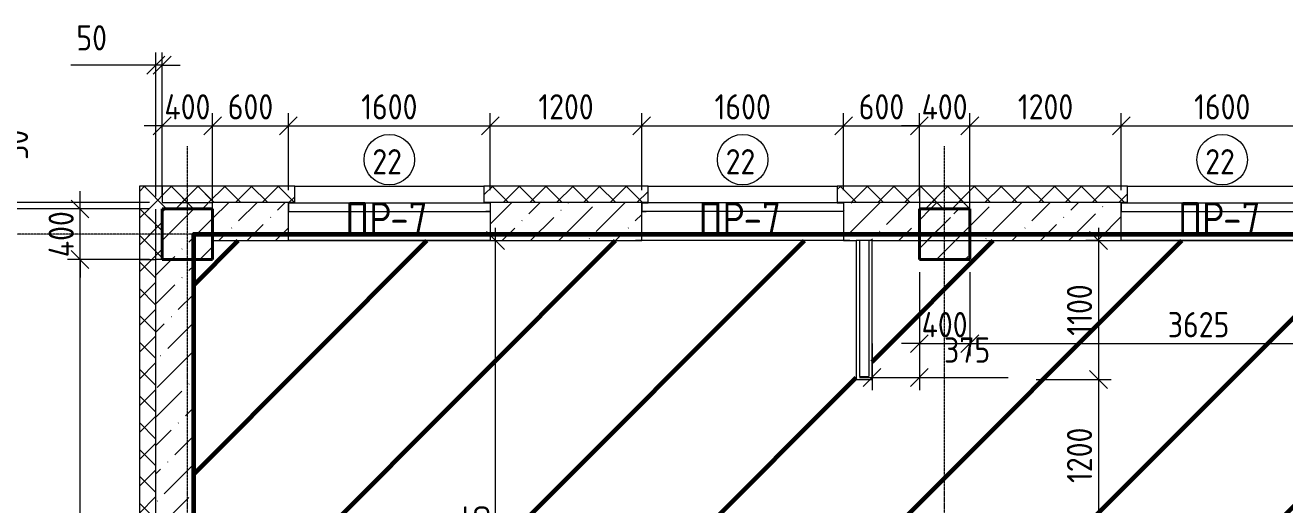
# Model space of a CAD drawing. Header units: millimetres. Extents: x -56773 to 323062, y -262288 to 76460.
# Drawn here: x -20876 to -10895, y -128934 to -125138 of the extents above; entities that cross this region are included whole.
import ezdxf

# ---------------------------------------------------------------- set-up
doc = ezdxf.new("R2010")
doc.units = ezdxf.units.MM
doc.linetypes.add('ADSK_Линия сетки', pattern=[25, 20, -2.5, 0, -2.5])
for name, color, linetype, lineweight in [('1.1)Стяжка керамзит  2 этаж', 5, 'Continuous', 60), ('3.1 Штукатурка внешн стен', 5, 'Continuous', 60), ('_ Окна', 7, 'Continuous', 18), ('Марки', 7, 'Continuous', 20), ('Марки окон', 7, 'Continuous', 20), ('Несущие колонны', 7, 'Continuous', 18), ('Окна', 7, 'Continuous', 9), ('Оси', 7, 'Continuous', 9), ('Размеры', 7, 'Continuous', 9), ('Стены внутренние', 7, 'Continuous', 18), ('Стены наружные', 7, 'Continuous', 18), ('Стены штриховка', 7, 'Continuous', 9)]:
    doc.layers.add(name, color=color, linetype=linetype, lineweight=lineweight)
doc.styles.add('GOST Common_2', font='', dxfattribs={"width": 0.9, "height": 250})
doc.styles.add('GOST Common_3', font='', dxfattribs={"width": 0.9, "height": 200})
doc.styles.get('GOST Common_2').set_extended_font_data('GOST Common')
doc.styles.get('GOST Common_3').set_extended_font_data('GOST Common')
doc.dimstyles.new('ADSK_Основной_2_0', dxfattribs={"dimscale": 304.8, "dimtxt": 201.142999, "dimasz": 0.463911, "dimexe": 0.328084, "dimexo": 0.328084, "dimgap": 0.164042, "dimtad": 1, "dimdec": 3, "dimrnd": 0.001, "dimdsep": 46, "dimtxsty": 'GOST Common_3', "dimblk1": 'OBLIQUE', "dimblk2": 'OBLIQUE', "dimsah": 1, "dimcen": 0.09, "dimdle": 0.328084, "dimazin": 2, "dimtfac": 1, "dimtdec": 4, "dimtix": 1, "dimtmove": 0, "dimatfit": 3, "dimfxl": 1, "dimtvp": 1, "dimtolj": 1, "dimtzin": 0, "dimlwd": 20, "dimlwe": 20, "dimarcsym": 2})
doc.dimstyles.new('ADSK_Основной_2_0_1', dxfattribs={"dimscale": 304.8, "dimtxt": 201.142999, "dimasz": 0.463911, "dimexe": 0.328084, "dimexo": 0.328084, "dimgap": 0.164042, "dimtad": 1, "dimdec": 3, "dimrnd": 0.001, "dimdsep": 46, "dimtxsty": 'GOST Common_3', "dimblk1": 'OBLIQUE', "dimblk2": 'OBLIQUE', "dimsah": 1, "dimcen": 0.09, "dimdle": 0.328084, "dimazin": 2, "dimtfac": 1, "dimtdec": 4, "dimtix": 1, "dimtmove": 1, "dimatfit": 3, "dimfxl": 1, "dimtvp": 1, "dimtolj": 1, "dimtzin": 0, "dimlwd": 20, "dimlwe": 20, "dimarcsym": 2})
doc.dimstyles.new('ADSK_Основной_2_0_2', dxfattribs={"dimscale": 304.8, "dimtxt": 201.142999, "dimasz": 0.463911, "dimexe": 0.328084, "dimexo": 0.328084, "dimgap": 0.164042, "dimtad": 1, "dimdec": 3, "dimrnd": 0.001, "dimdsep": 46, "dimtxsty": 'GOST Common_3', "dimblk1": 'OBLIQUE', "dimblk2": 'OBLIQUE', "dimsah": 1, "dimcen": 0.09, "dimdle": 0.328084, "dimazin": 2, "dimtfac": 1, "dimtdec": 4, "dimtix": 1, "dimtmove": 0, "dimatfit": 3, "dimfxl": 1, "dimtvp": 1, "dimtolj": 1, "dimtzin": 0, "dimlwd": 20, "dimlwe": 20, "dimarcsym": 2})
pattern_1 = [(45, (9.36, -150597.75), (-224.5064, 224.5064), []), (45, (233.87, -150597.75), (-224.5064, 224.5064), [396.875, -79.375, 3.353, -76.022])]
pattern_2 = [(45, (9.36, -150597.75), (84.18955, 308.69595), [396.875, -79.375, 3.353, -76.022])]
pattern_3 = [(45, (9.36, -150597.75), (-106.066, 106.066), []), (135, (9.36, -150597.75), (-106.066, -106.066), [])]

# ---------------------------------------------------------------- blocks, each defined once
blk = doc.blocks.new('ADSK_КолоннаЖБ_Прямоугольная - 400x400 мм-1807142-Кладочный план 3-го этажа')
at = {"layer": 'Несущие колонны', "lineweight": 40}
for p, q in [((-200, 200), (200, 200)), ((-200, -200), (-200, 200)), ((200, 200), (200, -200)), ((200, -200), (-200, -200))]:
    blk.add_line(p, q, dxfattribs=at)
blk = doc.blocks.new('ОКНО L03 _2СТ_RS - ОК-5_1600х2000h-3556607-Кладочный план 3-го этажа')
at = {"layer": '_ Окна'}
for p, q in [((-838.1, -79), (761.9, -79)), ((-838.1, -149), (-838.1, -79)), ((-838.1, -79), (-803.1, -79)), ((-818.1, -79), (-38.1, -79)), ((-38.1, -79), (741.9, -79)), ((761.9, -79), (726.9, -79)), ((761.9, -149), (761.9, -79)), ((-838.1, -149), (761.9, -149)), ((-838.1, -149), (-833.1, -149)), ((-818.1, -149), (-38.1, -149)), ((-38.1, -149), (741.9, -149)), ((761.9, -149), (756.9, -149))]:
    blk.add_line(p, q, dxfattribs=at)
at = {"layer": 'Окна'}
blk.add_line((-888.1, 150), (811.9, 150), dxfattribs=at)
blk = doc.blocks.new('ОКНО L03 _2СТ_RS - ОК-5_1600х2000h-3556615-Кладочный план 3-го этажа')
at = {"layer": '_ Окна'}
for p, q in [((-838.1, 149), (761.9, 149)), ((-838.1, 149), (-838.1, 79)), ((-838.1, 149), (-833.1, 149)), ((-818.1, 149), (-38.1, 149)), ((-38.1, 149), (741.9, 149)), ((761.9, 149), (756.9, 149)), ((761.9, 149), (761.9, 79)), ((-838.1, 79), (761.9, 79)), ((-838.1, 79), (-803.1, 79)), ((-818.1, 79), (-38.1, 79)), ((-38.1, 79), (741.9, 79)), ((761.9, 79), (726.9, 79))]:
    blk.add_line(p, q, dxfattribs=at)
at = {"layer": 'Окна'}
blk.add_line((-888.1, -150), (811.9, -150), dxfattribs=at)
blk = doc.blocks.new('_Oblique')
at = {"color": 0, "linetype": 'ByBlock', "lineweight": -2}
blk.add_line((-0.5, -0.5), (0.5, 0.5), dxfattribs=at)
blk = doc.blocks.new('*D5105')
at = {"layer": 'Defpoints', "color": 0, "transparency": 16777216}
for p in [(-19790.6, -125455), (-19840.6, -126593.2), (-19790.6, -126593.2)]:
    blk.add_point(p, dxfattribs=at)
at = {"layer": 'Размеры', "color": 0, "lineweight": 20, "transparency": 16777216}
for p, q in [((-19840.6, -126493.2), (-19840.6, -125355)), ((-19790.6, -126493.2), (-19790.6, -125355)), ((-19840.6, -125455), (-20514.9, -125455)), ((-19790.6, -125455), (-19840.6, -125455)), ((-19790.6, -125455), (-19649.2, -125455))]:
    blk.add_line(p, q, dxfattribs=at)
at = {"layer": 'Размеры', "color": 0, "lineweight": 20, "transparency": 16777216, "xscale": 141.4, "yscale": 141.4, "zscale": 141.4}
blk.add_blockref('_Oblique', (-19840.6, -125455), dxfattribs=at)
at = {"layer": 'Размеры', "color": 0, "lineweight": 20, "transparency": 16777216, "xscale": 141.4, "yscale": 141.4, "zscale": 141.4, "rotation": 180}
blk.add_blockref('_Oblique', (-19790.6, -125455), dxfattribs=at)
at = {"layer": 'Размеры', "color": 0, "lineweight": 9, "transparency": 16777216, "insert": (-20470.5, -125138.3), "char_height": 200, "width": 302.737, "attachment_point": 1, "line_spacing_factor": 1.022761, "style": 'GOST Common_3'}
blk.add_mtext('\\A1;50', dxfattribs=at)
blk = doc.blocks.new('*D5106')
at = {"layer": 'Defpoints', "color": 0, "transparency": 16777216}
for p in [(-19390.6, -125934.5), (-19390.6, -126542.8), (-19790.6, -126593.2)]:
    blk.add_point(p, dxfattribs=at)
at = {"layer": 'Размеры', "color": 0, "lineweight": 20, "transparency": 16777216}
for p, q in [((-19790.6, -126493.2), (-19790.6, -125834.5)), ((-19390.6, -126442.8), (-19390.6, -125834.5)), ((-19790.6, -125934.5), (-19932, -125934.5)), ((-19790.6, -125934.5), (-19390.6, -125934.5)), ((-19390.6, -125934.5), (-19249.2, -125934.5))]:
    blk.add_line(p, q, dxfattribs=at)
at = {"layer": 'Размеры', "color": 0, "lineweight": 20, "transparency": 16777216, "xscale": 141.4, "yscale": 141.4, "zscale": 141.4}
blk.add_blockref('_Oblique', (-19790.6, -125934.5), dxfattribs=at)
at = {"layer": 'Размеры', "color": 0, "lineweight": 20, "transparency": 16777216, "xscale": 141.4, "yscale": 141.4, "zscale": 141.4, "rotation": 180}
blk.add_blockref('_Oblique', (-19390.6, -125934.5), dxfattribs=at)
at = {"layer": 'Размеры', "color": 0, "lineweight": 9, "transparency": 16777216, "insert": (-19590.6, -125784.5), "char_height": 200, "width": 474.561, "attachment_point": 5, "style": 'GOST Common_3'}
blk.add_mtext('\\A1;400', dxfattribs=at)
blk = doc.blocks.new('*D5107')
at = {"layer": 'Defpoints', "color": 0, "transparency": 16777216}
for p in [(-18790.6, -125934.5), (-19390.6, -126542.8), (-18790.6, -126543.8)]:
    blk.add_point(p, dxfattribs=at)
at = {"layer": 'Размеры', "color": 0, "lineweight": 20, "transparency": 16777216}
for p, q in [((-19390.6, -126442.8), (-19390.6, -125834.5)), ((-18790.6, -126443.8), (-18790.6, -125834.5)), ((-19490.6, -125934.5), (-18690.6, -125934.5))]:
    blk.add_line(p, q, dxfattribs=at)
at = {"layer": 'Размеры', "color": 0, "lineweight": 20, "transparency": 16777216, "xscale": 141.4, "yscale": 141.4, "zscale": 141.4, "rotation": 180}
blk.add_blockref('_Oblique', (-19390.6, -125934.5), dxfattribs=at)
at = {"layer": 'Размеры', "color": 0, "lineweight": 20, "transparency": 16777216, "xscale": 141.4, "yscale": 141.4, "zscale": 141.4}
blk.add_blockref('_Oblique', (-18790.6, -125934.5), dxfattribs=at)
at = {"layer": 'Размеры', "color": 0, "lineweight": 9, "transparency": 16777216, "insert": (-19090.6, -125784.5), "char_height": 200, "width": 454.106, "attachment_point": 5, "style": 'GOST Common_3'}
blk.add_mtext('\\A1;600', dxfattribs=at)
blk = doc.blocks.new('*D5108')
at = {"layer": 'Defpoints', "color": 0, "transparency": 16777216}
for p in [(-17190.6, -125934.5), (-18790.6, -126543.8), (-17190.6, -126543.8)]:
    blk.add_point(p, dxfattribs=at)
at = {"layer": 'Размеры', "color": 0, "lineweight": 20, "transparency": 16777216}
for p, q in [((-18790.6, -126443.8), (-18790.6, -125834.5)), ((-17190.6, -126443.8), (-17190.6, -125834.5)), ((-18890.6, -125934.5), (-17090.6, -125934.5))]:
    blk.add_line(p, q, dxfattribs=at)
at = {"layer": 'Размеры', "color": 0, "lineweight": 20, "transparency": 16777216, "xscale": 141.4, "yscale": 141.4, "zscale": 141.4, "rotation": 180}
blk.add_blockref('_Oblique', (-18790.6, -125934.5), dxfattribs=at)
at = {"layer": 'Размеры', "color": 0, "lineweight": 20, "transparency": 16777216, "xscale": 141.4, "yscale": 141.4, "zscale": 141.4}
blk.add_blockref('_Oblique', (-17190.6, -125934.5), dxfattribs=at)
at = {"layer": 'Размеры', "color": 0, "lineweight": 9, "transparency": 16777216, "insert": (-17990.6, -125784.5), "char_height": 200, "width": 560.473, "attachment_point": 5, "style": 'GOST Common_3'}
blk.add_mtext('\\A1;1600', dxfattribs=at)
blk = doc.blocks.new('*D5109')
at = {"layer": 'Defpoints', "color": 0, "transparency": 16777216}
for p in [(-15990.6, -125934.5), (-17190.6, -126543.8), (-15990.6, -126543.8)]:
    blk.add_point(p, dxfattribs=at)
at = {"layer": 'Размеры', "color": 0, "lineweight": 20, "transparency": 16777216}
for p, q in [((-17190.6, -126443.8), (-17190.6, -125834.5)), ((-15990.6, -126443.8), (-15990.6, -125834.5)), ((-17290.6, -125934.5), (-15890.6, -125934.5))]:
    blk.add_line(p, q, dxfattribs=at)
at = {"layer": 'Размеры', "color": 0, "lineweight": 20, "transparency": 16777216, "xscale": 141.4, "yscale": 141.4, "zscale": 141.4, "rotation": 180}
blk.add_blockref('_Oblique', (-17190.6, -125934.5), dxfattribs=at)
at = {"layer": 'Размеры', "color": 0, "lineweight": 20, "transparency": 16777216, "xscale": 141.4, "yscale": 141.4, "zscale": 141.4}
blk.add_blockref('_Oblique', (-15990.6, -125934.5), dxfattribs=at)
at = {"layer": 'Размеры', "color": 0, "lineweight": 9, "transparency": 16777216, "insert": (-16590.6, -125784.5), "char_height": 200, "width": 560.473, "attachment_point": 5, "style": 'GOST Common_3'}
blk.add_mtext('\\A1;1200', dxfattribs=at)
blk = doc.blocks.new('*D5110')
at = {"layer": 'Defpoints', "color": 0, "transparency": 16777216}
for p in [(-14390.6, -125934.5), (-15990.6, -126543.8), (-14390.6, -126543.8)]:
    blk.add_point(p, dxfattribs=at)
at = {"layer": 'Размеры', "color": 0, "lineweight": 20, "transparency": 16777216}
for p, q in [((-15990.6, -126443.8), (-15990.6, -125834.5)), ((-14390.6, -126443.8), (-14390.6, -125834.5)), ((-16090.6, -125934.5), (-14290.6, -125934.5))]:
    blk.add_line(p, q, dxfattribs=at)
at = {"layer": 'Размеры', "color": 0, "lineweight": 20, "transparency": 16777216, "xscale": 141.4, "yscale": 141.4, "zscale": 141.4, "rotation": 180}
blk.add_blockref('_Oblique', (-15990.6, -125934.5), dxfattribs=at)
at = {"layer": 'Размеры', "color": 0, "lineweight": 20, "transparency": 16777216, "xscale": 141.4, "yscale": 141.4, "zscale": 141.4}
blk.add_blockref('_Oblique', (-14390.6, -125934.5), dxfattribs=at)
at = {"layer": 'Размеры', "color": 0, "lineweight": 9, "transparency": 16777216, "insert": (-15190.6, -125784.5), "char_height": 200, "width": 560.473, "attachment_point": 5, "style": 'GOST Common_3'}
blk.add_mtext('\\A1;1600', dxfattribs=at)
blk = doc.blocks.new('*D5111')
at = {"layer": 'Defpoints', "color": 0, "transparency": 16777216}
for p in [(-13790.6, -125934.5), (-14390.6, -126543.8), (-13790.6, -126592.8)]:
    blk.add_point(p, dxfattribs=at)
at = {"layer": 'Размеры', "color": 0, "lineweight": 20, "transparency": 16777216}
for p, q in [((-14390.6, -126443.8), (-14390.6, -125834.5)), ((-13790.6, -126492.8), (-13790.6, -125834.5)), ((-14490.6, -125934.5), (-13690.6, -125934.5))]:
    blk.add_line(p, q, dxfattribs=at)
at = {"layer": 'Размеры', "color": 0, "lineweight": 20, "transparency": 16777216, "xscale": 141.4, "yscale": 141.4, "zscale": 141.4, "rotation": 180}
blk.add_blockref('_Oblique', (-14390.6, -125934.5), dxfattribs=at)
at = {"layer": 'Размеры', "color": 0, "lineweight": 20, "transparency": 16777216, "xscale": 141.4, "yscale": 141.4, "zscale": 141.4}
blk.add_blockref('_Oblique', (-13790.6, -125934.5), dxfattribs=at)
at = {"layer": 'Размеры', "color": 0, "lineweight": 9, "transparency": 16777216, "insert": (-14090.6, -125784.5), "char_height": 200, "width": 454.106, "attachment_point": 5, "style": 'GOST Common_3'}
blk.add_mtext('\\A1;600', dxfattribs=at)
blk = doc.blocks.new('*D5112')
at = {"layer": 'Defpoints', "color": 0, "transparency": 16777216}
for p in [(-13390.6, -125934.5), (-13790.6, -126592.8), (-13390.6, -126592.8)]:
    blk.add_point(p, dxfattribs=at)
at = {"layer": 'Размеры', "color": 0, "lineweight": 20, "transparency": 16777216}
for p, q in [((-13790.6, -126492.8), (-13790.6, -125834.5)), ((-13390.6, -126492.8), (-13390.6, -125834.5)), ((-13790.6, -125934.5), (-13932, -125934.5)), ((-13790.6, -125934.5), (-13390.6, -125934.5)), ((-13390.6, -125934.5), (-13249.2, -125934.5))]:
    blk.add_line(p, q, dxfattribs=at)
at = {"layer": 'Размеры', "color": 0, "lineweight": 20, "transparency": 16777216, "xscale": 141.4, "yscale": 141.4, "zscale": 141.4}
blk.add_blockref('_Oblique', (-13790.6, -125934.5), dxfattribs=at)
at = {"layer": 'Размеры', "color": 0, "lineweight": 20, "transparency": 16777216, "xscale": 141.4, "yscale": 141.4, "zscale": 141.4, "rotation": 180}
blk.add_blockref('_Oblique', (-13390.6, -125934.5), dxfattribs=at)
at = {"layer": 'Размеры', "color": 0, "lineweight": 9, "transparency": 16777216, "insert": (-13590.6, -125784.5), "char_height": 200, "width": 474.561, "attachment_point": 5, "style": 'GOST Common_3'}
blk.add_mtext('\\A1;400', dxfattribs=at)
blk = doc.blocks.new('*D5113')
at = {"layer": 'Defpoints', "color": 0, "transparency": 16777216}
for p in [(-12190.6, -125934.5), (-12190.6, -126543.8), (-13390.6, -126592.8)]:
    blk.add_point(p, dxfattribs=at)
at = {"layer": 'Размеры', "color": 0, "lineweight": 20, "transparency": 16777216}
for p, q in [((-13390.6, -126492.8), (-13390.6, -125834.5)), ((-12190.6, -126443.8), (-12190.6, -125834.5)), ((-13490.6, -125934.5), (-12090.6, -125934.5))]:
    blk.add_line(p, q, dxfattribs=at)
at = {"layer": 'Размеры', "color": 0, "lineweight": 20, "transparency": 16777216, "xscale": 141.4, "yscale": 141.4, "zscale": 141.4, "rotation": 180}
blk.add_blockref('_Oblique', (-13390.6, -125934.5), dxfattribs=at)
at = {"layer": 'Размеры', "color": 0, "lineweight": 20, "transparency": 16777216, "xscale": 141.4, "yscale": 141.4, "zscale": 141.4}
blk.add_blockref('_Oblique', (-12190.6, -125934.5), dxfattribs=at)
at = {"layer": 'Размеры', "color": 0, "lineweight": 9, "transparency": 16777216, "insert": (-12790.6, -125784.5), "char_height": 200, "width": 560.473, "attachment_point": 5, "style": 'GOST Common_3'}
blk.add_mtext('\\A1;1200', dxfattribs=at)
blk = doc.blocks.new('*D5114')
at = {"layer": 'Defpoints', "color": 0, "transparency": 16777216}
for p in [(-10590.6, -125934.5), (-12190.6, -126543.8), (-10590.6, -126543.8)]:
    blk.add_point(p, dxfattribs=at)
at = {"layer": 'Размеры', "color": 0, "lineweight": 20, "transparency": 16777216}
for p, q in [((-12190.6, -126443.8), (-12190.6, -125834.5)), ((-10590.6, -126443.8), (-10590.6, -125834.5)), ((-12290.6, -125934.5), (-10490.6, -125934.5))]:
    blk.add_line(p, q, dxfattribs=at)
at = {"layer": 'Размеры', "color": 0, "lineweight": 20, "transparency": 16777216, "xscale": 141.4, "yscale": 141.4, "zscale": 141.4, "rotation": 180}
blk.add_blockref('_Oblique', (-12190.6, -125934.5), dxfattribs=at)
at = {"layer": 'Размеры', "color": 0, "lineweight": 20, "transparency": 16777216, "xscale": 141.4, "yscale": 141.4, "zscale": 141.4}
blk.add_blockref('_Oblique', (-10590.6, -125934.5), dxfattribs=at)
at = {"layer": 'Размеры', "color": 0, "lineweight": 9, "transparency": 16777216, "insert": (-11390.6, -125784.5), "char_height": 200, "width": 560.473, "attachment_point": 5, "style": 'GOST Common_3'}
blk.add_mtext('\\A1;1600', dxfattribs=at)
blk = doc.blocks.new('*D5142')
at = {"layer": 'Defpoints', "color": 0, "transparency": 16777216}
for p in [(-20441.2, -126992.8), (-19790.6, -126992.8), (-20541.2, -135792.8)]:
    blk.add_point(p, dxfattribs=at)
at = {"layer": 'Размеры', "color": 0, "lineweight": 20, "transparency": 16777216}
for p, q in [((-20441.2, -135892.8), (-20441.2, -126892.8)), ((-19890.6, -126992.8), (-20541.2, -126992.8)), ((-20441.2, -135792.8), (-20341.2, -135792.8))]:
    blk.add_line(p, q, dxfattribs=at)
at = {"layer": 'Размеры', "color": 0, "lineweight": 20, "transparency": 16777216, "xscale": 141.4, "yscale": 141.4, "zscale": 141.4}
for p, rotation in [((-20441.2, -126992.8), 90), ((-20441.2, -135792.8), 270)]:
    blk.add_blockref('_Oblique', p, dxfattribs=dict(at, rotation=rotation))
at = {"layer": 'Размеры', "color": 0, "lineweight": 9, "transparency": 16777216, "insert": (-20591.2, -131392.8), "char_height": 200, "width": 605.475, "attachment_point": 5, "rotation": 90, "style": 'GOST Common_3'}
blk.add_mtext('\\A1;8800', dxfattribs=at)
blk = doc.blocks.new('*D5143')
at = {"layer": 'Defpoints', "color": 0, "transparency": 16777216}
for p in [(-20441.2, -126592.8), (-19790.6, -126592.8), (-19790.6, -126992.8)]:
    blk.add_point(p, dxfattribs=at)
at = {"layer": 'Размеры', "color": 0, "lineweight": 20, "transparency": 16777216}
for p, q in [((-20441.2, -126592.8), (-20441.2, -126451.4)), ((-19890.6, -126592.8), (-20541.2, -126592.8)), ((-20441.2, -126992.8), (-20441.2, -126592.8)), ((-19890.6, -126992.8), (-20541.2, -126992.8)), ((-20441.2, -126992.8), (-20441.2, -127134.2))]:
    blk.add_line(p, q, dxfattribs=at)
at = {"layer": 'Размеры', "color": 0, "lineweight": 20, "transparency": 16777216, "xscale": 141.4, "yscale": 141.4, "zscale": 141.4}
for p, rotation in [((-20441.2, -126592.8), 270), ((-20441.2, -126992.8), 90)]:
    blk.add_blockref('_Oblique', p, dxfattribs=dict(at, rotation=rotation))
at = {"layer": 'Размеры', "color": 0, "lineweight": 9, "transparency": 16777216, "insert": (-20591.2, -126792.8), "char_height": 200, "width": 474.561, "attachment_point": 5, "rotation": 90, "style": 'GOST Common_3'}
blk.add_mtext('\\A1;400', dxfattribs=at)
blk = doc.blocks.new('*D5144')
at = {"layer": 'Defpoints', "color": 0, "transparency": 16777216}
for p in [(-21115.8, -126542.8), (-19790.6, -126542.8), (-19790.6, -126592.8)]:
    blk.add_point(p, dxfattribs=at)
at = {"layer": 'Размеры', "color": 0, "lineweight": 20, "transparency": 16777216}
for p, q in [((-21115.8, -126542.8), (-21115.8, -126240.2)), ((-19890.6, -126542.8), (-21215.8, -126542.8)), ((-21115.8, -126592.8), (-21115.8, -126542.8)), ((-19890.6, -126592.8), (-21215.8, -126592.8)), ((-21115.8, -126592.8), (-21115.8, -126734.2))]:
    blk.add_line(p, q, dxfattribs=at)
at = {"layer": 'Размеры', "color": 0, "lineweight": 20, "transparency": 16777216, "xscale": 141.4, "yscale": 141.4, "zscale": 141.4}
for p, rotation in [((-21115.8, -126542.8), 270), ((-21115.8, -126592.8), 90)]:
    blk.add_blockref('_Oblique', p, dxfattribs=dict(at, rotation=rotation))
at = {"layer": 'Размеры', "color": 0, "lineweight": 9, "transparency": 16777216, "insert": (-21053.4, -126208.2), "char_height": 200, "width": 302.737, "attachment_point": 1, "rotation": 90, "line_spacing_factor": 1.022761, "style": 'GOST Common_3'}
blk.add_mtext('\\A1;50', dxfattribs=at)
blk = doc.blocks.new('*D5326')
at = {"layer": 'Defpoints', "color": 0, "transparency": 16777216}
for p in [(-12271.5, -126842.8), (-12965.6, -127942.8), (-12371.5, -127942.8)]:
    blk.add_point(p, dxfattribs=at)
at = {"layer": 'Размеры', "color": 0, "lineweight": 20, "transparency": 16777216}
for p, q in [((-12371.5, -126742.8), (-12371.5, -128042.8)), ((-12371.5, -126842.8), (-12471.5, -126842.8)), ((-12865.6, -127942.8), (-12271.5, -127942.8))]:
    blk.add_line(p, q, dxfattribs=at)
at = {"layer": 'Размеры', "color": 0, "lineweight": 20, "transparency": 16777216, "xscale": 141.4, "yscale": 141.4, "zscale": 141.4}
for p, rotation in [((-12371.5, -126842.8), 90), ((-12371.5, -127942.8), 270)]:
    blk.add_blockref('_Oblique', p, dxfattribs=dict(at, rotation=rotation))
at = {"layer": 'Размеры', "color": 0, "lineweight": 9, "transparency": 16777216, "insert": (-12521.5, -127392.8), "char_height": 200, "width": 515.472, "attachment_point": 5, "rotation": 90, "style": 'GOST Common_3'}
blk.add_mtext('\\A1;1100', dxfattribs=at)
blk = doc.blocks.new('*D5327')
at = {"layer": 'Defpoints', "color": 0, "transparency": 16777216}
for p in [(-12965.6, -127942.8), (-12965.6, -129142.8), (-12371.5, -129142.8)]:
    blk.add_point(p, dxfattribs=at)
at = {"layer": 'Размеры', "color": 0, "lineweight": 20, "transparency": 16777216}
for p, q in [((-12371.5, -127842.8), (-12371.5, -129242.8)), ((-12865.6, -127942.8), (-12271.5, -127942.8)), ((-12865.6, -129142.8), (-12271.5, -129142.8))]:
    blk.add_line(p, q, dxfattribs=at)
at = {"layer": 'Размеры', "color": 0, "lineweight": 20, "transparency": 16777216, "xscale": 141.4, "yscale": 141.4, "zscale": 141.4}
for p, rotation in [((-12371.5, -127942.8), 90), ((-12371.5, -129142.8), 270)]:
    blk.add_blockref('_Oblique', p, dxfattribs=dict(at, rotation=rotation))
at = {"layer": 'Размеры', "color": 0, "lineweight": 9, "transparency": 16777216, "insert": (-12521.5, -128542.8), "char_height": 200, "width": 560.473, "attachment_point": 5, "rotation": 90, "style": 'GOST Common_3'}
blk.add_mtext('\\A1;1200', dxfattribs=at)
blk = doc.blocks.new('*D5352')
at = {"layer": 'Defpoints', "color": 0, "transparency": 16777216}
for p in [(-13790.6, -126992.8), (-14165.6, -127558.8), (-13790.6, -127926.3)]:
    blk.add_point(p, dxfattribs=at)
at = {"layer": 'Размеры', "color": 0, "lineweight": 20, "transparency": 16777216}
for p, q in [((-13790.6, -127092.8), (-13790.6, -128026.3)), ((-14165.6, -127658.8), (-14165.6, -128026.3)), ((-14265.6, -127926.3), (-13790.6, -127926.3)), ((-13790.6, -127926.3), (-13086.4, -127926.3))]:
    blk.add_line(p, q, dxfattribs=at)
at = {"layer": 'Размеры', "color": 0, "lineweight": 20, "transparency": 16777216, "xscale": 141.4, "yscale": 141.4, "zscale": 141.4, "rotation": 180}
blk.add_blockref('_Oblique', (-14165.6, -127926.3), dxfattribs=at)
at = {"layer": 'Размеры', "color": 0, "lineweight": 20, "transparency": 16777216, "xscale": 141.4, "yscale": 141.4, "zscale": 141.4}
blk.add_blockref('_Oblique', (-13790.6, -127926.3), dxfattribs=at)
at = {"layer": 'Размеры', "color": 0, "lineweight": 9, "transparency": 16777216, "insert": (-13594.9, -127609.7), "char_height": 200, "width": 454.106, "attachment_point": 1, "line_spacing_factor": 1.022761, "style": 'GOST Common_3'}
blk.add_mtext('\\A1;375', dxfattribs=at)
blk = doc.blocks.new('*D5353')
at = {"layer": 'Defpoints', "color": 0, "transparency": 16777216}
for p in [(-13790.6, -126992.8), (-13390.6, -126992.8), (-13390.6, -127658.8)]:
    blk.add_point(p, dxfattribs=at)
at = {"layer": 'Размеры', "color": 0, "lineweight": 20, "transparency": 16777216}
for p, q in [((-13790.6, -127092.8), (-13790.6, -127758.8)), ((-13390.6, -127092.8), (-13390.6, -127758.8)), ((-13790.6, -127658.8), (-13932, -127658.8)), ((-13790.6, -127658.8), (-13390.6, -127658.8)), ((-13390.6, -127658.8), (-13249.2, -127658.8))]:
    blk.add_line(p, q, dxfattribs=at)
at = {"layer": 'Размеры', "color": 0, "lineweight": 20, "transparency": 16777216, "xscale": 141.4, "yscale": 141.4, "zscale": 141.4}
blk.add_blockref('_Oblique', (-13790.6, -127658.8), dxfattribs=at)
at = {"layer": 'Размеры', "color": 0, "lineweight": 20, "transparency": 16777216, "xscale": 141.4, "yscale": 141.4, "zscale": 141.4, "rotation": 180}
blk.add_blockref('_Oblique', (-13390.6, -127658.8), dxfattribs=at)
at = {"layer": 'Размеры', "color": 0, "lineweight": 9, "transparency": 16777216, "insert": (-13590.6, -127508.8), "char_height": 200, "width": 474.561, "attachment_point": 5, "style": 'GOST Common_3'}
blk.add_mtext('\\A1;400', dxfattribs=at)
blk = doc.blocks.new('*D5354')
at = {"layer": 'Defpoints', "color": 0, "transparency": 16777216}
for p in [(-13390.6, -126992.8), (-9765.6, -127558.8), (-9765.6, -127658.8)]:
    blk.add_point(p, dxfattribs=at)
at = {"layer": 'Размеры', "color": 0, "lineweight": 20, "transparency": 16777216}
for p, q in [((-13390.6, -127092.8), (-13390.6, -127758.8)), ((-13490.6, -127658.8), (-9665.6, -127658.8)), ((-9765.6, -127658.8), (-9765.6, -127758.8))]:
    blk.add_line(p, q, dxfattribs=at)
at = {"layer": 'Размеры', "color": 0, "lineweight": 20, "transparency": 16777216, "xscale": 141.4, "yscale": 141.4, "zscale": 141.4, "rotation": 180}
blk.add_blockref('_Oblique', (-13390.6, -127658.8), dxfattribs=at)
at = {"layer": 'Размеры', "color": 0, "lineweight": 20, "transparency": 16777216, "xscale": 141.4, "yscale": 141.4, "zscale": 141.4}
blk.add_blockref('_Oblique', (-9765.6, -127658.8), dxfattribs=at)
at = {"layer": 'Размеры', "color": 0, "lineweight": 9, "transparency": 16777216, "insert": (-11578.1, -127508.8), "char_height": 200, "width": 605.475, "attachment_point": 5, "style": 'GOST Common_3'}
blk.add_mtext('\\A1;3625', dxfattribs=at)
blk = doc.blocks.new('*D5569')
at = {"layer": 'Defpoints', "color": 0, "transparency": 16777216}
for p in [(-17248.8, -126842.8), (-17148.8, -126842.8), (-16765.6, -131517.8)]:
    blk.add_point(p, dxfattribs=at)
at = {"layer": 'Размеры', "color": 0, "lineweight": 20, "transparency": 16777216}
for p, q in [((-17148.8, -131617.8), (-17148.8, -126742.8)), ((-17148.8, -126842.8), (-17048.8, -126842.8)), ((-16865.6, -131517.8), (-17248.8, -131517.8))]:
    blk.add_line(p, q, dxfattribs=at)
at = {"layer": 'Размеры', "color": 0, "lineweight": 20, "transparency": 16777216, "xscale": 141.4, "yscale": 141.4, "zscale": 141.4}
for p, rotation in [((-17148.8, -126842.8), 90), ((-17148.8, -131517.8), 270)]:
    blk.add_blockref('_Oblique', p, dxfattribs=dict(at, rotation=rotation))
at = {"layer": 'Размеры', "color": 0, "lineweight": 9, "transparency": 16777216, "insert": (-17298.8, -129180.3), "char_height": 200, "width": 625.93, "attachment_point": 5, "rotation": 90, "style": 'GOST Common_3'}
blk.add_mtext('\\A1;4675', dxfattribs=at)
blk = doc.blocks.new('М_окна1 - Маркировка типоразмера-1510237-Кладочный план 3-го этажа')
at = {"layer": 'Марки окон'}
blk.add_circle((0, 0), 2, dxfattribs=at)

msp = doc.modelspace()

# ---------------------------------------------------------------- hatches: boundary and pattern name
at = {"layer": '1.1)Стяжка керамзит  2 этаж', "transparency": 33554687}
h = msp.add_hatch(dxfattribs=at)
h.set_pattern_fill('ANSI31', color=5, scale=333)
h.paths.add_polyline_path([(-9765.6385, -134417.7816), (-9640.6385, -134417.7816), (-9640.6385, -134517.7816), (-8915.6385, -134517.7816), (-8915.6385, -137897.8439), (-3240.6385, -137897.8439), (-3240.6385, -136842.7816), (-3240.6385, -135992.7816), (-3390.6385, -135992.7816), (-3390.6385, -135592.7816), (-3240.6385, -135592.7816), (-3240.6385, -134692.7816), (-3240.6385, -133042.7816), (-3240.6385, -132192.7816), (-3390.6385, -132192.7816), (-3390.6385, -131792.7816), (-3240.6385, -131792.7816), (-3240.6385, -131192.7816), (-3240.6385, -129942.7816), (-3240.6385, -129867.7816), (-7390.6385, -129867.7816), (-7390.6385, -129742.7816), (-3240.6385, -129742.7816), (-3240.6385, -126992.7816), (-3390.6385, -126992.7816), (-3390.6385, -126842.7816), (-3990.6385, -126842.7816), (-5640.6385, -126842.7816), (-6790.6385, -126842.7816), (-8440.6385, -126842.7816), (-8915.6385, -126842.7816), (-8915.6385, -127667.7816), (-9640.6385, -127667.7816), (-9640.6385, -127792.7816), (-9765.6385, -127792.7816), (-9765.6385, -126842.7816), (-10590.6385, -126842.7816), (-12240.6385, -126842.7816), (-13390.6385, -126842.7816), (-13390.6385, -126992.7816), (-13790.6385, -126992.7816), (-13790.6385, -126842.7816), (-14165.6385, -126842.7816), (-14165.6385, -127942.7816), (-14290.6385, -127942.7816), (-14290.6385, -126842.7816), (-14390.6385, -126842.7816), (-16040.6385, -126842.7816), (-17190.6385, -126842.7816), (-18840.6385, -126842.7816), (-19390.6385, -126842.7816), (-19390.6385, -126992.7816), (-19540.6385, -126992.7816), (-19540.6385, -131892.7816), (-16765.6385, -131892.7816), (-16765.6385, -131517.7816), (-14290.6385, -131517.7816), (-14290.6385, -129142.7816), (-14165.6385, -129142.7816), (-14165.6385, -131717.7816), (-12890.6385, -131717.7816), (-12890.6385, -133342.7816), (-13015.6385, -133342.7816), (-13015.6385, -133017.7816), (-14290.6385, -133017.7816), (-14290.6385, -132017.7816), (-16690.6385, -132017.7816), (-16690.6385, -132542.7816), (-16690.6385, -133542.7816), (-16690.6385, -134442.7816), (-16690.6385, -135442.7816), (-16690.6385, -135792.7816), (-13015.6385, -135792.7816), (-13015.6385, -134892.7816), (-12890.6385, -134892.7816), (-12890.6385, -135792.7816), (-12890.6385, -136917.7816), (-13090.6385, -136917.7816), (-13090.6385, -135992.7816), (-15790.6385, -135992.7816), (-15790.6385, -137792.7816), (-15790.6385, -137897.8439), (-11060.9949, -137897.8439), (-9765.6385, -137897.8439), (-9765.6385, -137817.7816), (-9765.6385, -137217.7816)])
h.paths.add_polyline_path([(-9765.6385, -132967.7816), (-9765.6385, -128992.7816), (-9640.6385, -128992.7816), (-9640.6385, -129117.7816), (-8915.6385, -129117.7816), (-8915.6385, -129742.7816), (-8390.6385, -129742.7816), (-8390.6385, -129867.7816), (-8915.6385, -129867.7816), (-8915.6385, -132867.7816), (-9640.6385, -132867.7816), (-9640.6385, -132967.7816)], flags=16)
h.paths.add_polyline_path([(-9665.6385, -129017.7816), (-9665.6385, -129142.7816), (-9640.6385, -129142.7816), (-9640.6385, -129117.7816)], flags=0)
h.paths.add_polyline_path([(-8415.6385, -129842.7816), (-8940.6385, -129842.7816), (-8940.6385, -129867.7816), (-8915.6385, -129867.7816)], flags=0)
h.paths.add_polyline_path([(-9640.6385, -132792.7816), (-9640.6385, -130067.7816), (-9640.6385, -130042.7816), (-8990.6385, -130042.7816), (-8990.6385, -132792.7816)], flags=0)
h.paths.add_polyline_path([(-9390.6385, -132192.7816), (-9390.6385, -131792.7816), (-8990.6385, -131792.7816), (-8990.6385, -132192.7816)], flags=0)
h.paths.add_polyline_path([(-9640.6385, -129992.7816), (-9640.6385, -129192.7816), (-8990.6385, -129192.7816), (-8990.6385, -129992.7816)], flags=0)
h.paths.add_polyline_path([(-8915.6385, -129742.7816), (-8415.6385, -129767.7816), (-8940.6385, -129767.7816), (-8940.6385, -129742.7816)], flags=0)
at = {"layer": 'Несущие колонны', "lineweight": 9}
h = msp.add_hatch(dxfattribs=at)
h.set_pattern_fill('FP_1', color=256, style=0, pattern_type=2)
h.set_pattern_definition(pattern_1)
h.paths.add_polyline_path([(-19790.6385, -126992.7816), (-19390.6385, -126992.7816), (-19390.6385, -126592.7816), (-19790.6385, -126592.7816)])
h = msp.add_hatch(dxfattribs=at)
h.set_pattern_fill('FP_1', color=256, style=0, pattern_type=2)
h.set_pattern_definition(pattern_1)
h.paths.add_polyline_path([(-13790.6385, -126992.7816), (-13390.6385, -126992.7816), (-13390.6385, -126592.7816), (-13790.6385, -126592.7816)])
at = {"layer": 'Стены внутренние', "lineweight": 9}
h = msp.add_hatch(dxfattribs=at)
h.set_pattern_fill('FP_2', color=256, style=0, pattern_type=2)
h.set_pattern_definition(pattern_2)
h.paths.add_polyline_path([(-3390.6385, -126842.7816), (-3390.6385, -126592.7816), (-2990.6385, -126592.7816), (-2990.6385, -126842.7816), (-2940.6385, -126842.7816), (-2940.6385, -126542.7816), (-3990.6385, -126543.7816), (-3990.6385, -126842.7816)])
h.paths.add_polyline_path([(-12190.6385, -126842.7816), (-12190.6385, -126543.7816), (-14390.6385, -126543.7816), (-14390.6385, -126842.7816), (-14165.6385, -126842.7816)])
h.paths.add_polyline_path([(-5590.6385, -126842.7816), (-5590.6385, -126543.7816), (-6790.6385, -126543.7816), (-6790.6385, -126842.7816)])
h.paths.add_polyline_path([(-8608.8585, -126842.7816), (-8390.6385, -126842.7816), (-8390.6385, -126543.7816), (-10590.6385, -126543.7816), (-10590.6385, -126842.7816), (-8915.6385, -126842.7816)])
h.paths.add_polyline_path([(-18790.6385, -126842.7816), (-18790.6385, -126543.7816), (-19390.6385, -126542.7816), (-19390.6385, -126842.7816)])
h.paths.add_polyline_path([(-17190.6385, -126842.7816), (-15990.6385, -126842.7816), (-15990.6385, -126543.7816), (-17190.6385, -126543.7816)])
h = msp.add_hatch(dxfattribs=at)
h.set_pattern_fill('FP_2', color=256, style=0, pattern_type=2)
h.set_pattern_definition(pattern_2)
h.paths.add_polyline_path([(-19840.6385, -131992.7816), (-19540.6385, -131992.7816), (-19540.6385, -126992.7816), (-19840.6385, -126992.7816), (-19840.6385, -129983.3583)])
at = {"layer": 'Стены наружные', "lineweight": 9}
h = msp.add_hatch(dxfattribs=at)
h.set_pattern_fill('FP_4', color=256, style=0, pattern_type=2)
h.set_pattern_definition(pattern_3)
h.paths.add_polyline_path([(-19840.6385, -126593.1816), (-19390.6385, -126593.1816), (-19390.6385, -126413.1816), (-19970.6385, -126413.1816), (-19970.6385, -126593.1816)])
h = msp.add_hatch(dxfattribs=at)
h.set_pattern_fill('FP_4', color=256, style=0, pattern_type=2)
h.set_pattern_definition(pattern_3)
h.paths.add_polyline_path([(-4040.6385, -126542.7816), (-2810.6385, -126542.7816), (-2810.6385, -126412.7816), (-4040.6385, -126412.7816)])
h.paths.add_polyline_path([(-5540.6385, -126542.7816), (-5540.6385, -126412.7816), (-6840.6385, -126412.7816), (-6840.6385, -126542.7816)])
h.paths.add_polyline_path([(-12140.6385, -126542.7816), (-12140.6385, -126412.7816), (-14440.6385, -126412.7816), (-14440.6385, -126542.7816)])
h.paths.add_polyline_path([(-10640.6385, -126542.7816), (-8340.6385, -126542.7816), (-8340.6385, -126412.7816), (-10640.6385, -126412.7816)])
h.paths.add_polyline_path([(-19790.6385, -126542.7816), (-18740.6385, -126542.7816), (-18740.6385, -126412.7816), (-19790.6385, -126412.7816)])
h.paths.add_polyline_path([(-15940.6385, -126542.7816), (-15940.6385, -126412.7816), (-17240.6385, -126412.7816), (-17240.6385, -126542.7816)])
h = msp.add_hatch(dxfattribs=at)
h.set_pattern_fill('FP_4', color=256, style=0, pattern_type=2)
h.set_pattern_definition(pattern_3)
h.paths.add_polyline_path([(-13390.6385, -126593.1816), (-13390.6385, -126413.1816), (-13790.6385, -126413.1816), (-13790.6385, -126593.1816)])
h = msp.add_hatch(dxfattribs=at)
h.set_pattern_fill('FP_4', color=256, style=0, pattern_type=2)
h.set_pattern_definition(pattern_3)
h.paths.add_polyline_path([(-19970.6385, -131992.7816), (-19840.6385, -131992.7816), (-19840.6385, -126593.1816), (-19970.6385, -126593.1816), (-19970.6385, -129983.3583)])
h = msp.add_hatch(dxfattribs=at)
h.set_pattern_fill('FP_4', color=256, style=0, pattern_type=2)
h.set_pattern_definition(pattern_3)
h.paths.add_polyline_path([(-19840.6385, -126992.7816), (-19790.6385, -126992.7816), (-19790.6385, -126593.1816), (-19970.6385, -126593.1816), (-19970.6385, -126992.7816)])

# ---------------------------------------------------------------- linework, layer by layer
at = {"layer": '3.1 Штукатурка внешн стен'}
msp.add_lwpolyline([(-19540.6385, -131892.7816), (-19540.6385, -126792.7816), (-3190.6385, -126792.7816), (-3190.6385, -140992.7816)], dxfattribs=at)
at = {"layer": 'Несущие колонны', "lineweight": 9}
for p, q in [((-19390.6385, -126592.7816), (-19790.6385, -126592.7816)), ((-19790.6385, -126592.7816), (-19790.6385, -126992.7816)), ((-19390.6385, -126992.7816), (-19390.6385, -126592.7816)), ((-13390.6385, -126592.7816), (-13790.6385, -126592.7816)), ((-13790.6385, -126592.7816), (-13790.6385, -126992.7816)), ((-13390.6385, -126992.7816), (-13390.6385, -126592.7816)), ((-19790.6385, -126992.7816), (-19390.6385, -126992.7816)), ((-13790.6385, -126992.7816), (-13390.6385, -126992.7816))]:
    msp.add_line(p, q, dxfattribs=at)
at = {"layer": 'Оси', "linetype": 'ADSK_Линия сетки', "lineweight": 5}
for p, q in [((-19590.6385, -161571.6329), (-19590.6385, -126096.8365)), ((-13590.6385, -161571.6329), (-13590.6385, -126096.8365)), ((-2488.0423, -126792.7816), (-25230.7352, -126792.7816))]:
    msp.add_line(p, q, dxfattribs=at)
at = {"layer": 'Стены внутренние', "lineweight": 5}
for p, q in [((-18790.6385, -126842.7816), (-18790.6385, -126543.7816)), ((-18790.6385, -126543.7816), (-18740.6385, -126543.7816)), ((-18740.6385, -126543.7816), (-18740.6385, -126542.7816)), ((-17240.6385, -126542.7816), (-17240.6385, -126543.7816)), ((-17240.6385, -126543.7816), (-17190.6385, -126543.7816)), ((-17190.6385, -126543.7816), (-17190.6385, -126842.7816)), ((-15990.6385, -126842.7816), (-15990.6385, -126543.7816)), ((-15990.6385, -126543.7816), (-15940.6385, -126543.7816)), ((-15940.6385, -126543.7816), (-15940.6385, -126542.7816)), ((-14440.6385, -126542.7816), (-14440.6385, -126543.7816)), ((-14440.6385, -126543.7816), (-14390.6385, -126543.7816)), ((-14390.6385, -126543.7816), (-14390.6385, -126842.7816)), ((-12190.6385, -126842.7816), (-12190.6385, -126543.7816)), ((-12190.6385, -126543.7816), (-12140.6385, -126543.7816)), ((-12140.6385, -126543.7816), (-12140.6385, -126542.7816)), ((-19390.6385, -126593.1816), (-19390.6385, -126842.7816)), ((-19390.6385, -126842.7816), (-18790.6385, -126842.7816)), ((-17190.6385, -126842.7816), (-18790.6385, -126842.7816)), ((-17190.6385, -126842.7816), (-15990.6385, -126842.7816)), ((-14390.6385, -126842.7816), (-15990.6385, -126842.7816)), ((-14390.6385, -126842.7816), (-14290.6385, -126842.7816)), ((-14290.6385, -126842.7816), (-14290.6385, -127942.7816)), ((-14165.6385, -126842.7816), (-12190.6385, -126842.7816)), ((-14165.6385, -127942.7816), (-14165.6385, -126842.7816)), ((-10590.6385, -126842.7816), (-12190.6385, -126842.7816)), ((-19540.6385, -126992.7816), (-19790.6385, -126992.7816)), ((-19540.6385, -126992.7816), (-19540.6385, -131992.7816)), ((-14290.6385, -127942.7816), (-14165.6385, -127942.7816))]:
    msp.add_line(p, q, dxfattribs=at)
at = {"layer": 'Стены наружные', "lineweight": 9}
for p, q in [((-19970.6385, -126413.1816), (-19970.6385, -126992.7816)), ((-19390.6385, -126413.1816), (-19970.6385, -126413.1816)), ((-18740.6385, -126412.7816), (-19790.6385, -126412.7816)), ((-19790.6385, -126412.7816), (-19790.6385, -126542.7816)), ((-19390.6385, -126593.1816), (-19390.6385, -126413.1816)), ((-18740.6385, -126542.7816), (-18740.6385, -126412.7816)), ((-18740.6385, -126412.7816), (-17240.6385, -126412.7816)), ((-15940.6385, -126412.7816), (-17240.6385, -126412.7816)), ((-17240.6385, -126412.7816), (-17240.6385, -126542.7816)), ((-15940.6385, -126542.7816), (-15940.6385, -126412.7816)), ((-15940.6385, -126412.7816), (-14440.6385, -126412.7816)), ((-12140.6385, -126412.7816), (-14440.6385, -126412.7816)), ((-14440.6385, -126412.7816), (-14440.6385, -126542.7816)), ((-13390.6385, -126413.1816), (-13790.6385, -126413.1816)), ((-13790.6385, -126413.1816), (-13790.6385, -126593.1816)), ((-13390.6385, -126593.1816), (-13390.6385, -126413.1816)), ((-12140.6385, -126542.7816), (-12140.6385, -126412.7816)), ((-12140.6385, -126412.7816), (-10640.6385, -126412.7816)), ((-19790.6385, -126542.7816), (-19390.6385, -126542.7816)), ((-19970.6385, -126593.1816), (-19970.6385, -135612.7816)), ((-19840.6385, -131992.7816), (-19840.6385, -126593.1816)), ((-19790.6385, -126992.7816), (-19790.6385, -126593.1816)), ((-19790.6385, -126593.1816), (-19390.6385, -126593.1816)), ((-13790.6385, -126593.1816), (-13390.6385, -126593.1816)), ((-19970.6385, -126992.7816), (-19840.6385, -126992.7816))]:
    msp.add_line(p, q, dxfattribs=at)
at = {"layer": 'Стены штриховка', "lineweight": 9}
for p, q in [((-18740.6385, -126542.7816), (-19390.6385, -126542.7816)), ((-15940.6385, -126542.7816), (-17240.6385, -126542.7816)), ((-12140.6385, -126542.7816), (-14440.6385, -126542.7816)), ((-14165.6385, -126842.7816), (-14290.6385, -126842.7816)), ((-14265.6385, -126842.7816), (-14265.6385, -127917.7816)), ((-14190.6385, -126842.7816), (-14190.6385, -127917.7816)), ((-19790.6385, -126992.7816), (-19840.6385, -126992.7816)), ((-14265.6385, -127917.7816), (-14190.6385, -127917.7816))]:
    msp.add_line(p, q, dxfattribs=at)

# ---------------------------------------------------------------- block references
at = {"layer": 'Марки окон', "lineweight": 5, "xscale": 99.99999999999993, "yscale": 99.99999999999993, "zscale": 99.99999999999993}
for p in [(-17990.6385, -126202.7816), (-15190.6385, -126202.7816), (-11390.6385, -126202.7816)]:
    msp.add_blockref('М_окна1 - Маркировка типоразмера-1510237-Кладочный план 3-го этажа', p, dxfattribs=at)
at = {"layer": 'Несущие колонны', "lineweight": 40, "rotation": 89.9999999999999}
for p in [(-19590.6385, -126792.7816), (-13590.6385, -126792.7816)]:
    msp.add_blockref('ADSK_КолоннаЖБ_Прямоугольная - 400x400 мм-1807142-Кладочный план 3-го этажа', p, dxfattribs=at)
at = {"layer": 'Окна', "lineweight": 5}
for p in [(-17952.5385, -126692.7816), (-11352.5385, -126692.7816)]:
    msp.add_blockref('ОКНО L03 _2СТ_RS - ОК-5_1600х2000h-3556615-Кладочный план 3-го этажа', p, dxfattribs=at)
at = {"layer": 'Окна', "rotation": 180}
msp.add_blockref('ОКНО L03 _2СТ_RS - ОК-5_1600х2000h-3556607-Кладочный план 3-го этажа', (-15228.7385, -126692.7816), dxfattribs=at)

# ---------------------------------------------------------------- texts
at = {"layer": 'Марки', "lineweight": 9, "char_height": 250, "attachment_point": 1, "style": 'GOST Common_2'}
for s, insert, width in [('ПР', (-18340.5693, -126539.8005), 432.91125), ('-7', (-17983.3818, -126539.8005), 389.620125), ('ПР', (-15540.5693, -126539.8005), 432.91125), ('-7', (-15183.3818, -126539.8005), 389.620125), ('ПР', (-11740.5693, -126539.8005), 432.91125), ('-7', (-11383.3818, -126539.8005), 389.620125)]:
    msp.add_mtext(s, dxfattribs=dict(at, insert=insert, width=width))
at = {"layer": 'Марки окон', "lineweight": 5, "char_height": 200, "width": 317.46825, "attachment_point": 1, "style": 'GOST Common_3'}
for insert in [(-18125.1959, -126118.9963), (-15325.1959, -126118.9963), (-11525.1959, -126118.9963)]:
    msp.add_mtext('22', dxfattribs=dict(at, insert=insert))

# ---------------------------------------------------------------- dimensions: what is measured, and where the dimension line sits
at = {"layer": 'Размеры', "lineweight": 9}
for base, p1, p2, override, picture, middle in [((-19790.6385, -125455.0008), (-19840.6385, -126593.1816), (-19790.6385, -126593.1816), {"dimpost": '<>', "dimfxl": 50}, '*D5105', (-20319.1528, -125455.0008)), ((-13790.6385, -127926.3306), (-14165.6385, -127558.7846), (-13790.6385, -126992.7816), {"dimpost": '<>', "dimfxl": 678.958334}, '*D5352', (-13367.8099, -127926.3306))]:
    dim = msp.add_linear_dim(base=base, p1=p1, p2=p2, dimstyle='ADSK_Основной_2_0', override=override, dxfattribs=at)
    dim.commit()
    dim.dimension.update_dxf_attribs({"geometry": picture, "text_midpoint": middle, "dimtype": 160})
for base, p1, p2, override, picture, middle in [((-19390.6385, -125934.4684), (-19790.6385, -126593.1816), (-19390.6385, -126542.7816), {"dimpost": '<>', "dimfxl": 403.162697}, '*D5106', (-19590.6385, -125784.4684)), ((-18790.6385, -125934.4684), (-19390.6385, -126542.7816), (-18790.6385, -126543.7816), {"dimpost": '<>', "dimfxl": 600.000833}, '*D5107', (-19090.6385, -125784.4684)), ((-17190.6385, -125934.4684), (-18790.6385, -126543.7816), (-17190.6385, -126543.7816), {"dimpost": '<>', "dimfxl": 1600}, '*D5108', (-17990.6385, -125784.4684)), ((-15990.6385, -125934.4684), (-17190.6385, -126543.7816), (-15990.6385, -126543.7816), {"dimpost": '<>', "dimfxl": 1200}, '*D5109', (-16590.6385, -125784.4684)), ((-14390.6385, -125934.4684), (-15990.6385, -126543.7816), (-14390.6385, -126543.7816), {"dimpost": '<>', "dimfxl": 1600}, '*D5110', (-15190.6385, -125784.4684)), ((-13790.6385, -125934.4684), (-14390.6385, -126543.7816), (-13790.6385, -126592.7816), {"dimpost": '<>', "dimfxl": 601.997508}, '*D5111', (-14090.6385, -125784.4684)), ((-13390.6385, -125934.4684), (-13790.6385, -126592.7816), (-13390.6385, -126592.7816), {"dimpost": '<>', "dimfxl": 400}, '*D5112', (-13590.6385, -125784.4684)), ((-12190.6385, -125934.4684), (-13390.6385, -126592.7816), (-12190.6385, -126543.7816), {"dimpost": '<>', "dimfxl": 1201}, '*D5113', (-12790.6385, -125784.4684)), ((-10590.6385, -125934.4684), (-12190.6385, -126543.7816), (-10590.6385, -126543.7816), {"dimpost": '<>', "dimfxl": 1600}, '*D5114', (-11390.6385, -125784.4684)), ((-13390.6385, -127658.7695), (-13790.6385, -126992.7816), (-13390.6385, -126992.7816), {"dimpost": '<>', "dimfxl": 400}, '*D5353', (-13590.6385, -127508.7695)), ((-9765.6385, -127658.7695), (-13390.6385, -126992.7816), (-9765.6385, -127558.7846), {"dimpost": '<>', "dimfxl": 3668.921425}, '*D5354', (-11578.1385, -127508.7695))]:
    dim = msp.add_linear_dim(base=base, p1=p1, p2=p2, dimstyle='ADSK_Основной_2_0_1', override=override, dxfattribs=at)
    dim.commit()
    dim.dimension.update_dxf_attribs({"geometry": picture, "text_midpoint": middle})
dim = msp.add_linear_dim(base=(-21115.829, -126542.7816), p1=(-19790.6385, -126592.7816), p2=(-19790.6385, -126542.7816), angle=90, dimstyle='ADSK_Основной_2_0', override={"dimpost": '<>', "dimfxl": 50}, dxfattribs=at)
dim.commit()
dim.dimension.update_dxf_attribs({"geometry": '*D5144', "text_midpoint": (-20920.1147, -126240.1689), "dimtype": 160, "text_rotation": 90})
for base, p1, p2, dimstyle, override, picture, middle in [((-20441.2354, -126592.7816), (-19790.6385, -126992.7816), (-19790.6385, -126592.7816), 'ADSK_Основной_2_0_1', {"dimpost": '<>', "dimfxl": 400}, '*D5143', (-20591.2354, -126792.7816)), ((-17148.8195, -126842.7816), (-16765.6385, -131517.7816), (-17248.8044, -126842.7816), 'ADSK_Основной_2_0_2', {"dimpost": '<>', "dimfxl": 4699.901524}, '*D5569', (-17298.8195, -129180.2816)), ((-12371.4865, -127942.7816), (-12271.5016, -126842.7816), (-12965.6385, -127942.7816), 'ADSK_Основной_2_0_1', {"dimpost": '<>', "dimfxl": 1300.702138}, '*D5326', (-12521.4865, -127392.7816)), ((-20441.2354, -126992.7816), (-20541.2203, -135792.7816), (-19790.6385, -126992.7816), 'ADSK_Основной_2_0_1', {"dimpost": '<>', "dimfxl": 8831.951826}, '*D5142', (-20591.2354, -131392.7816)), ((-12371.4865, -129142.7816), (-12965.6385, -127942.7816), (-12965.6385, -129142.7816), 'ADSK_Основной_2_0_1', {"dimpost": '<>', "dimfxl": 1200}, '*D5327', (-12521.4865, -128542.7816))]:
    dim = msp.add_linear_dim(base=base, p1=p1, p2=p2, angle=90, dimstyle=dimstyle, override=override, dxfattribs=at)
    dim.commit()
    dim.dimension.update_dxf_attribs({"geometry": picture, "text_midpoint": middle})

doc.saveas('drawing.dxf')
